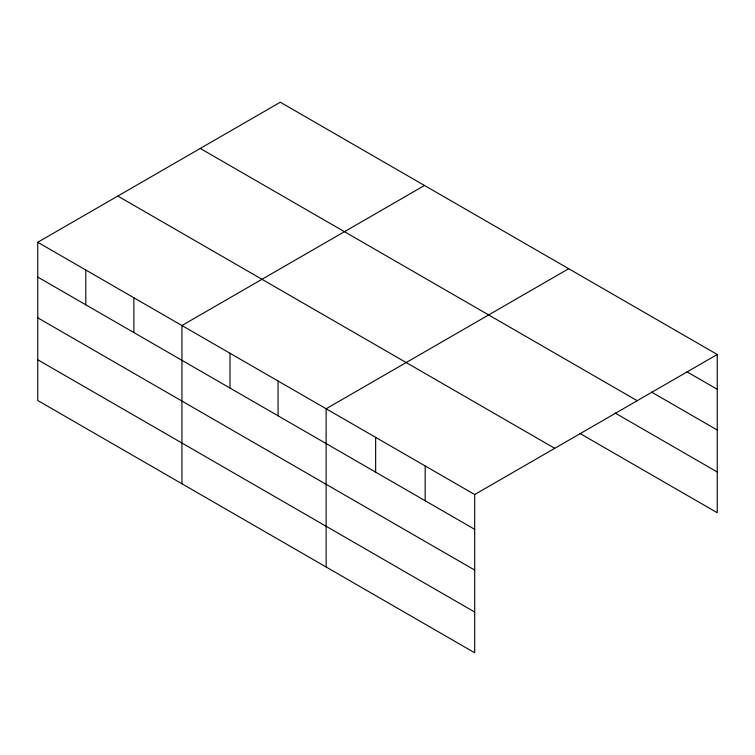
<?xml version="1.0" encoding="UTF-8"?>
<svg xmlns="http://www.w3.org/2000/svg" width="755" height="755" viewBox="0 0 755 755"><rect width="100%" height="100%" fill="white"/><g stroke="black" fill="none" stroke-linecap="round" stroke-linejoin="round"><path stroke-width="1.13" d="M474.687 570.072L474.687 494.534L37.75 242.27L37.75 400.509L474.687 652.773L474.687 570.072L37.75 317.808M579.812 433.379L717.25 512.73L717.25 354.491L280.313 102.227L37.75 242.27M424.499 185.475L181.936 325.518L181.936 483.757M568.694 268.723L326.132 408.766L326.132 567.005M474.687 494.534L717.25 354.491M686.927 371.79L717.25 389.287M651.565 392.1L717.25 430.029M200.264 148.442L637.201 400.707M615.183 413.06L717.25 471.998M117.799 196.055L554.736 448.319M37.75 277.066L474.687 529.331M37.75 359.776L474.687 612.041M425.169 465.939L425.169 500.744M375.65 437.353L375.65 472.149M278.066 381.011L278.066 415.816M230.001 353.264L230.001 388.061M133.88 297.763L133.88 332.568M85.815 270.016L85.815 304.822"/></g></svg>
